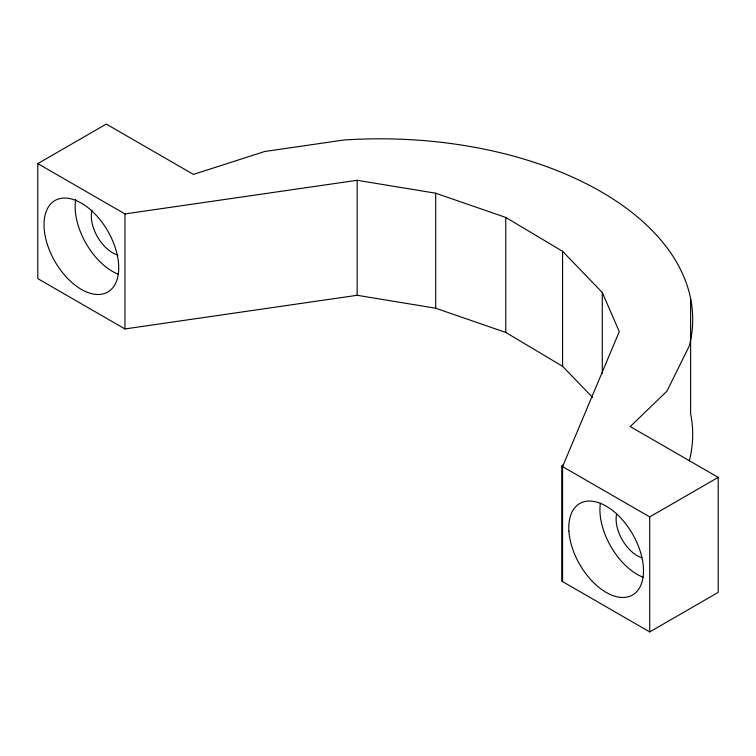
<?xml version="1.0" encoding="UTF-8"?>
<svg xmlns="http://www.w3.org/2000/svg" width="756" height="756" viewBox="0 0 756 756"><rect width="100%" height="100%" fill="white"/><g stroke="black" fill="none" stroke-linecap="round" stroke-linejoin="round"><path stroke-width="1.13" d="M592.553 397.41L562.577 366.301L505.755 332.442L435.692 308.221L357.163 295.294L124.948 328.945L37.8 278.624L37.8 163.617L106.275 124.079L193.423 174.4L264.789 151.474L343.989 140.002A312.814 180.599 0 0 1 689.33 345.832L666.943 391.164L630.22 426.573L718.2 477.376L718.2 592.383L649.725 631.922L561.736 581.118L561.736 466.112L563.475 464.43M561.736 466.112L649.725 516.906L718.2 477.376M37.8 163.617L124.948 213.929L357.163 180.287L435.692 193.215L505.755 217.435L562.577 251.294L602.277 292.496L619.277 331.619L562.577 466.594L562.577 581.6M690.625 298.686L690.625 413.702A312.814 180.599 0 0 1 689.33 460.839M649.725 516.906L649.725 631.922M602.277 292.496L602.277 373.473M562.577 251.294L562.577 366.301M505.755 217.435L505.755 332.442M435.692 193.215L435.692 308.221M357.163 180.287L357.163 295.294M124.948 213.929L124.948 328.945M643.394 577.367A52.825 30.495 60 0 1 600.387 503.194M641.863 557.796A29.928 17.284 60 0 1 616.612 514.061M117.983 255.074A29.928 17.284 60 0 1 92.052 210.177M118.012 274.144A52.825 30.495 60 0 1 75.723 199.575M568.909 531.099A52.825 30.495 60 0 0 627.282 597.023A52.825 30.495 60 0 0 622.254 519.646A52.825 30.495 60 0 0 568.909 531.099M44.585 232.508A52.825 30.495 60 0 0 105.367 293.186A52.825 30.495 60 0 0 94.169 213.145A52.825 30.495 60 0 0 44.585 232.508"/></g></svg>
